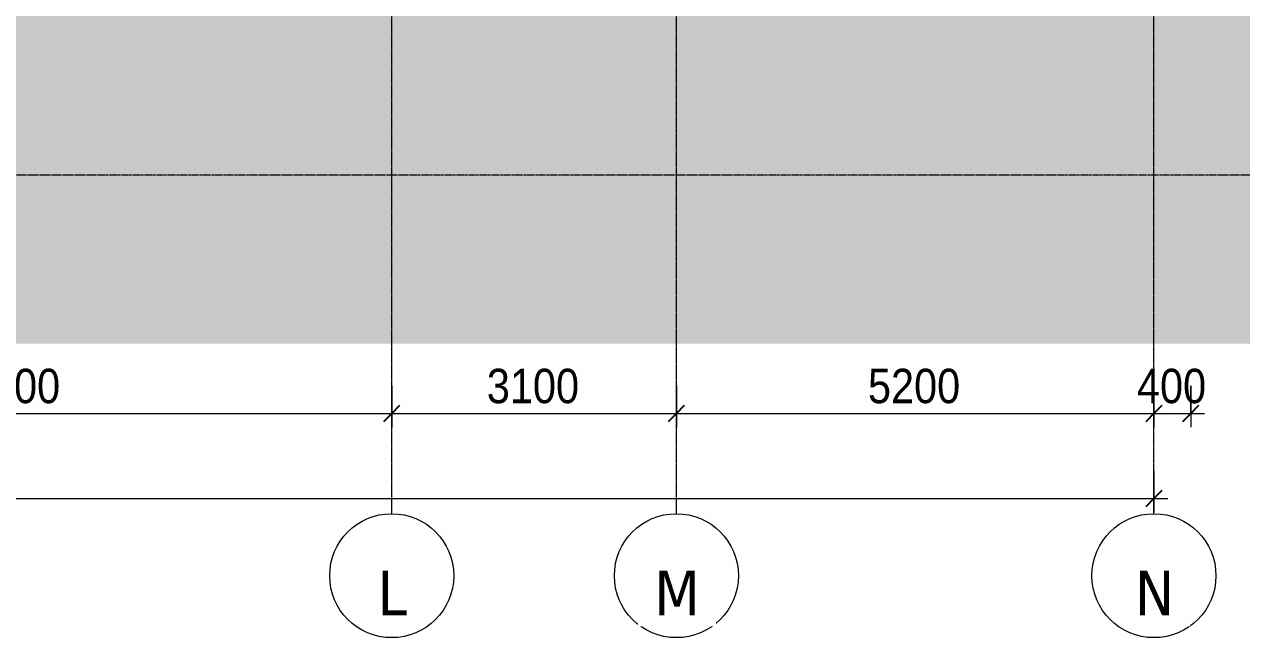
# Model space of a CAD drawing. Header units: millimetres. Extents: x 3451 to 201731, y -8641 to 35300.
# Drawn here: x 65937 to 79192, y -7041 to -360 of the extents above; entities that cross this region are included whole.
import ezdxf

# ---------------------------------------------------------------- set-up
doc = ezdxf.new("R2010")
doc.units = ezdxf.units.MM
doc.linetypes.add('Centre', pattern=[31.75, 6.35, -4.7625, 15.875, -4.7625])
doc.linetypes.add('Grid Line', pattern=[22.225, 12.7, -3.175, 3.175, -3.175])
for name, color, linetype, lineweight in [('A-ANNO-DIMS', 211, 'Continuous', 9), ('A-ANNO-DIMS-150', 211, 'Continuous', 9), ('A-DETL-GENF-3', 9, 'Continuous', 9), ('A-FLOR-LEVL-2', 51, 'Centre', 9), ('S-GRID-1', 1, 'Grid Line', 9), ('S-GRID-IDEN', 1, 'Continuous', 9)]:
    doc.layers.add(name, color=color, linetype=linetype, lineweight=lineweight)
doc.styles.add('Tahoma_B_1', font='tahomabd.ttf', dxfattribs={"height": 487.5})
doc.styles.add('UTM Avo', font='', dxfattribs={"width": 0.9, "height": 375})
doc.styles.get('UTM Avo').set_extended_font_data('UTM Avo')
doc.dimstyles.new('1_Dim_chi_tiet_2_5', dxfattribs={"dimscale": 304.8, "dimtxt": 374.737856, "dimasz": 0.590551, "dimexe": 0.492126, "dimexo": 0.0625, "dimgap": 0.049213, "dimtad": 1, "dimdec": 0, "dimrnd": 5, "dimzin": 0, "dimdsep": 46, "dimtxsty": 'UTM Avo', "dimblk1": 'OBLIQUE', "dimblk2": 'OBLIQUE', "dimsah": 1, "dimcen": 0.09, "dimdle": 0.492126, "dimazin": 0, "dimtfac": 1, "dimtdec": 4, "dimtix": 1, "dimtmove": 0, "dimatfit": 3, "dimfxl": 0.984252, "dimfxlon": 1, "dimtvp": 1, "dimtolj": 1, "dimtzin": 0, "dimarcsym": 2})

# ---------------------------------------------------------------- blocks, each defined once
blk = doc.blocks.new('Grid - M_Grid Head - Circle-353313-TKCS_MẶT CẮT C')
at = {"layer": 'S-GRID-IDEN'}
blk.add_circle((17237, -6366), 675, dxfattribs=at)
blk = doc.blocks.new('DIMBLOCK44-TKCS_MẶT CẮT C')
at = {"layer": 'A-ANNO-DIMS-150'}
for p, q in [((61737, -4299), (61737, -4749)), ((61737, -4599), (61737, -4299)), ((69937, -4299), (69937, -4749)), ((69937, -4599), (69937, -4299)), ((61737, -4599), (69937, -4599))]:
    blk.add_line(p, q, dxfattribs=at)
at = {"layer": 'A-ANNO-DIMS-150', "lineweight": 25}
for p, q in [((61737, -4599), (61647, -4689)), ((61737, -4599), (61827, -4509)), ((69937, -4599), (69847, -4689)), ((69937, -4599), (70027, -4509))]:
    blk.add_line(p, q, dxfattribs=at)
at = {"layer": 'A-ANNO-DIMS-150', "color": 0, "insert": (65323, -4112), "char_height": 375, "width": 1232.47, "attachment_point": 1, "line_spacing_factor": 1.110334, "style": 'UTM Avo'}
blk.add_mtext('8200', dxfattribs=at)
blk = doc.blocks.new('_Oblique')
at = {"color": 0, "linetype": 'ByBlock', "lineweight": -2}
blk.add_line((-0.5, -0.5), (0.5, 0.5), dxfattribs=at)
blk = doc.blocks.new('DIMBLOCK45-TKCS_MẶT CẮT C')
at = {"layer": 'A-ANNO-DIMS-150'}
for p, q in [((69937, -4299), (69937, -4749)), ((69937, -4599), (69937, -4299)), ((73037, -4299), (73037, -4749)), ((73037, -4599), (73037, -4299)), ((69937, -4599), (73037, -4599))]:
    blk.add_line(p, q, dxfattribs=at)
at = {"layer": 'A-ANNO-DIMS-150', "lineweight": 25}
for p, q in [((69937, -4599), (69847, -4689)), ((69937, -4599), (70027, -4509)), ((73037, -4599), (72947, -4689)), ((73037, -4599), (73127, -4509))]:
    blk.add_line(p, q, dxfattribs=at)
at = {"layer": 'A-ANNO-DIMS-150', "color": 0, "insert": (70973, -4112), "char_height": 375, "width": 1232.47, "attachment_point": 1, "line_spacing_factor": 1.110334, "style": 'UTM Avo'}
blk.add_mtext('3100', dxfattribs=at)
blk = doc.blocks.new('DIMBLOCK46-TKCS_MẶT CẮT C')
at = {"layer": 'A-ANNO-DIMS-150'}
for p, q in [((73037, -4299), (73037, -4749)), ((73037, -4599), (73037, -4299)), ((78237, -4299), (78237, -4749)), ((78237, -4599), (78237, -4299)), ((73037, -4599), (78237, -4599))]:
    blk.add_line(p, q, dxfattribs=at)
at = {"layer": 'A-ANNO-DIMS-150', "lineweight": 25}
for p, q in [((73037, -4599), (72947, -4689)), ((73037, -4599), (73127, -4509)), ((78237, -4599), (78147, -4689)), ((78237, -4599), (78327, -4509))]:
    blk.add_line(p, q, dxfattribs=at)
at = {"layer": 'A-ANNO-DIMS-150', "color": 0, "insert": (75123, -4112), "char_height": 375, "width": 1232.47, "attachment_point": 1, "line_spacing_factor": 1.110334, "style": 'UTM Avo'}
blk.add_mtext('5200', dxfattribs=at)
blk = doc.blocks.new('DIMBLOCK47-TKCS_MẶT CẮT C')
at = {"layer": 'A-ANNO-DIMS-150'}
for p, q in [((78237, -4299), (78237, -4749)), ((78237, -4599), (78237, -4299)), ((78637, -4299), (78637, -4749)), ((78637, -4599), (78637, -4299)), ((78237, -4599), (78787, -4599))]:
    blk.add_line(p, q, dxfattribs=at)
at = {"layer": 'A-ANNO-DIMS-150', "lineweight": 25}
for p, q in [((78237, -4599), (78147, -4689)), ((78237, -4599), (78327, -4509)), ((78637, -4599), (78547, -4689)), ((78637, -4599), (78727, -4509))]:
    blk.add_line(p, q, dxfattribs=at)
at = {"layer": 'A-ANNO-DIMS-150', "color": 0, "insert": (78052, -4112), "char_height": 375, "width": 924.35, "attachment_point": 1, "line_spacing_factor": 1.110334, "style": 'UTM Avo'}
blk.add_mtext('400', dxfattribs=at)
blk = doc.blocks.new('DIMBLOCK51-TKCS_MẶT CẮT C')
at = {"layer": 'A-ANNO-DIMS-150'}
for p, q in [((44537, -5225), (44537, -5675)), ((44537, -5525), (44537, -5225)), ((78237, -5225), (78237, -5675)), ((78237, -5525), (78237, -5225)), ((44537, -5525), (78387, -5525))]:
    blk.add_line(p, q, dxfattribs=at)
at = {"layer": 'A-ANNO-DIMS-150', "lineweight": 25}
for p, q in [((44537, -5525), (44447, -5615)), ((44537, -5525), (44627, -5435)), ((78237, -5525), (78147, -5615)), ((78237, -5525), (78327, -5435))]:
    blk.add_line(p, q, dxfattribs=at)
at = {"layer": 'A-ANNO-DIMS-150', "color": 0, "insert": (60745, -5038), "char_height": 375, "width": 1540.59, "attachment_point": 1, "line_spacing_factor": 1.110334, "style": 'UTM Avo'}
blk.add_mtext('33700', dxfattribs=at)

msp = doc.modelspace()

# ---------------------------------------------------------------- hatches: boundary and pattern name
at = {"layer": 'A-DETL-GENF-3'}
h = msp.add_hatch(dxfattribs=at)
h.set_pattern_fill('FP_30', color=256, style=0, pattern_type=2)
h.set_pattern_definition([(0, (49422.4, 14125), (725.805, 725.805), [725.805, -725.805]), (0, (49422.4, 14397.2), (725.805, 725.805), [725.805, -725.805]), (0, (49422.4, 14669.35), (725.805, 725.805), [725.805, -725.805]), (90, (49513.15, 14760.1), (-725.805, 725.805), [725.805, -725.805]), (90, (49785.3, 14760.1), (-725.805, 725.805), [725.805, -725.805]), (90, (50057.5, 14760.1), (-725.805, 725.805), [725.805, -725.805])])
h.paths.add_polyline_path([(36870.3, -3840.5), (89603.2, -3840.5), (89603.2, -250), (86418.2, -250), (86418.2, -200), (83418.2, -200), (77436.3, 50), (72436.3, 50), (72436.3, 100), (70315, 100), (70315, 300), (58586.3, 300), (58586.3, 500), (47586.3, 500), (44536.9, 600), (44536.9, -2050), (45309.9, -2050), (45309.9, -3550), (45336.9, -3551.5), (45336.9, -3600), (43216.9, -3600), (43216.9, -3550), (43253.9, -3550), (43253.9, -2350), (41686.1, -2350), (41686.1, -3550), (41758.6, -3550), (41758.6, -3600), (38034.6, -3600), (38034.6, -3550), (38086.1, -3550), (38086.1, -2350), (34885.8, -2350), (34885.8, -3550), (34935.8, -3550), (34935.8, -3600), (30836.9, -3600), (30836.9, -3550), (30885.8, -3550), (30885.8, -2350), (28636.9, -2350), (28636.9, -2750), (28436.9, -2750), (28436.9, -2350), (26136.9, -2350), (26136.9, -3550), (26186.9, -3550), (26186.9, -3600), (23596.9, -3600), (23596.9, -3550), (23636.9, -3550), (23636.9, -2750), (23236.9, -2750), (23236.9, 650), (21236.9, 650), (21236.9, 599.7), (10888.2, 199.7), (10888.2, 150), (9888.2, 150), (9888.2, 100), (7288.4, 100), (7288.4, -3840.5), (35584.1, -3840.5)])

# ---------------------------------------------------------------- linework, layer by layer
at = {"layer": 'A-FLOR-LEVL-2'}
msp.add_line((3450.8, -2000), (91537.9, -2000), dxfattribs=at)
at = {"layer": 'S-GRID-1'}
for p, q in [((69936.9, -1941), (69936.9, 30542.5)), ((73036.9, -1941), (73036.9, 30542.5)), ((78236.9, -1941), (78236.9, 30542.5)), ((69936.9, -5691), (69936.9, -1941)), ((73036.9, -5691), (73036.9, -1941)), ((78236.9, -5691), (78236.9, -1941))]:
    msp.add_line(p, q, dxfattribs=at)

# ---------------------------------------------------------------- block references
at = {"layer": 'S-GRID-IDEN'}
for p in [(52700, 0), (55799.9, 0), (61000, 0)]:
    msp.add_blockref('Grid - M_Grid Head - Circle-353313-TKCS_MẶT CẮT C', p, dxfattribs=at)

# ---------------------------------------------------------------- dimensions: what is measured, and where the dimension line sits
at = {"layer": 'A-ANNO-DIMS'}
for base, p1, p2, override, picture, middle in [((69936.9, -4598.9), (61736.9, -4298.9), (69936.9, -4298.9), {"dimpost": '<>', "dimfxl": 8200}, 'DIMBLOCK44-TKCS_MẶT CẮT C', (65836.9, -4389.9)), ((73036.9, -4598.9), (69936.9, -4298.9), (73036.9, -4298.9), {"dimpost": '<>', "dimfxl": 3099.949304}, 'DIMBLOCK45-TKCS_MẶT CẮT C', (71486.9, -4389.9)), ((78236.9, -4598.9), (73036.9, -4298.9), (78236.9, -4298.9), {"dimpost": '<>', "dimfxl": 5200.050696}, 'DIMBLOCK46-TKCS_MẶT CẮT C', (75636.9, -4389.9)), ((78636.9, -4598.9), (78236.9, -4298.9), (78636.9, -4298.9), {"dimpost": '<>', "dimfxl": 400}, 'DIMBLOCK47-TKCS_MẶT CẮT C', (78436.9, -4389.9)), ((78236.9, -5524.8), (44536.9, -5224.8), (78236.9, -5224.8), {"dimpost": '<>', "dimfxl": 33700}, 'DIMBLOCK51-TKCS_MẶT CẮT C', (61386.9, -5315.7))]:
    dim = msp.add_linear_dim(base=base, p1=p1, p2=p2, dimstyle='1_Dim_chi_tiet_2_5', override=override, dxfattribs=at)
    dim.commit()
    dim.dimension.update_dxf_attribs({"geometry": picture, "text_midpoint": middle})

# ---------------------------------------------------------------- next in the draw order: texts
at = {"layer": 'S-GRID-IDEN', "char_height": 487.5, "attachment_point": 5, "line_spacing_factor": 0.996129, "style": 'Tahoma_B_1', "bg_fill": 3, "box_fill_scale": 1.25, "bg_fill_color": 256, "bg_fill_true_color": 13158600, "bg_fill_transparency": 0}
for s, insert, width in [('\\pt1904.99887,3809.99775,5715.0015,7620.00037,9524.99925,11429.99813,13335.00187,15240.00075,17144.99962,19049.9985,20955.00225,22860.00112,24765,26669.99887,28574.99775,30480.0015,32385.00037,34289.99925,36194.99812,38100.00187,40005.00075,41909.99962,43814.9985,45720.00225,47625.00112,49530,51434.99887,53339.99775,55245.0015,57150.00037,59054.99925,60959.99812;L', (69943.2, -6553.3), 387), ('\\pt1904.99887,3809.99775,5715.0015,7620.00037,9524.99925,11429.99813,13335.00187,15240.00075,17144.99962,19049.9985,20955.00225,22860.00112,24765,26669.99887,28574.99775,30480.0015,32385.00037,34289.99925,36194.99812,38100.00187,40005.00075,41909.99962,43814.9985,45720.00225,47625.00112,49530,51434.99887,53339.99775,55245.0015,57150.00037,59054.99925,60959.99812;M', (73043.2, -6553.3), 606), ('\\pt1904.99887,3809.99775,5715.0015,7620.00037,9524.99925,11429.99813,13335.00187,15240.00075,17144.99962,19049.9985,20955.00225,22860.00112,24765,26669.99887,28574.99775,30480.0015,32385.00037,34289.99925,36194.99812,38100.00187,40005.00075,41909.99962,43814.9985,45720.00225,47625.00112,49530,51434.99887,53339.99775,55245.0015,57150.00037,59054.99925,60959.99812;N', (78243.2, -6553.3), 526.5)]:
    msp.add_mtext(s, dxfattribs=dict(at, insert=insert, width=width))

doc.saveas('drawing.dxf')
